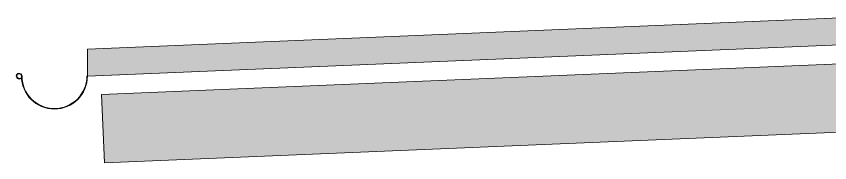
# Model space of a CAD drawing. Header units: inches. Extents: x 20478 to 36715, y -248 to 750.
# Drawn here: x 23911.9 to 23998.2, y 141.1 to 156.7 of the extents above; entities that cross this region are included whole.
import ezdxf

# ---------------------------------------------------------------- set-up
doc = ezdxf.new("R2010")
doc.units = ezdxf.units.IN
doc.header["$MEASUREMENT"] = 0
for name, color, linetype, lineweight in [('A-ROOF', 132, 'Continuous', 13), ('A-ROOF-OTLN', 132, 'Continuous', 9), ('S-BEAM', 12, 'Continuous', 9)]:
    doc.layers.add(name, color=color, linetype=linetype, lineweight=lineweight)

# ---------------------------------------------------------------- blocks, each defined once
blk = doc.blocks.new('Dimension Lumber - 4x8-1002849-Elevation - South')
at = {"layer": 'S-BEAM'}
blk.add_hatch(color=256, dxfattribs=at).paths.add_polyline_path([(21977.94, 141.149), (22057.515, 144.464), (22057.515, 144.75), (22064.375, 144.75), (22070.015, 145), (22059.015, 145), (22059.015, 151.783), (21977.638, 148.392)], flags=0)
for p, q in [((21977.638, 148.392), (22059.015, 151.783)), ((21977.94, 141.149), (21977.638, 148.392)), ((22070.375, 145), (22064.375, 144.75)), ((22057.515, 144.464), (21977.94, 141.149))]:
    blk.add_line(p, q, dxfattribs=at)

msp = doc.modelspace()

# ---------------------------------------------------------------- hatches: boundary and pattern name
at = {"layer": 'A-ROOF', "lineweight": 5}
h = msp.add_hatch(color=256, dxfattribs=at)
h.paths.add_polyline_path([(23919.464, 150.351), (24002.339, 153.804), (24002.339, 156.681), (23919.464, 153.228)], flags=0)
h.paths.add_polyline_path([(24002.589, 153.814), (24003.214, 153.84), (24003.214, 156.718), (24002.589, 156.692)], flags=0)
at = {"layer": 'A-ROOF-OTLN', "lineweight": 5}
msp.add_hatch(color=256, dxfattribs=at).paths.add_polyline_path([(23915.964, 146.851), (23916.87, 146.97), (23917.714, 147.32), (23918.439, 147.876), (23918.995, 148.601), (23919.345, 149.445), (23919.464, 150.351), (23919.402, 150.351), (23919.285, 149.461), (23918.941, 148.632), (23918.395, 147.92), (23917.683, 147.374), (23916.854, 147.03), (23915.964, 146.913), (23915.074, 147.03), (23914.245, 147.374), (23913.533, 147.92), (23912.987, 148.632), (23912.644, 149.461), (23912.527, 150.351), (23912.464, 150.351), (23912.583, 149.445), (23912.933, 148.601), (23913.489, 147.876), (23914.214, 147.32), (23915.058, 146.97)], flags=0)

# ---------------------------------------------------------------- linework, layer by layer
at = {"layer": 'A-ROOF'}
for p, q in [((23919.464, 153.228), (24002.339, 156.681)), ((24002.339, 153.804), (23919.464, 150.351)), ((23919.464, 153.228), (23919.464, 150.351))]:
    msp.add_line(p, q, dxfattribs=at)
at = {"layer": 'A-ROOF-OTLN'}
for p, q in [((23912.408, 150.109), (23912.364, 150.154)), ((23919.464, 150.351), (23919.402, 150.351))]:
    msp.add_line(p, q, dxfattribs=at)
for centre, radius, start, end in [((23912.221, 150.351), 0.306, 0, 307.84099), ((23912.221, 150.351), 0.243, 0, 305.98903), ((23915.964, 150.351), 3.5, 180, 360), ((23915.964, 150.351), 3.438, 180, 0)]:
    msp.add_arc(centre, radius, start, end, dxfattribs=at)

# ---------------------------------------------------------------- block references
at = {"layer": 'S-BEAM'}
msp.add_blockref('Dimension Lumber - 4x8-1002849-Elevation - South', (1943.324, 0), dxfattribs=at)

doc.saveas('drawing.dxf')
